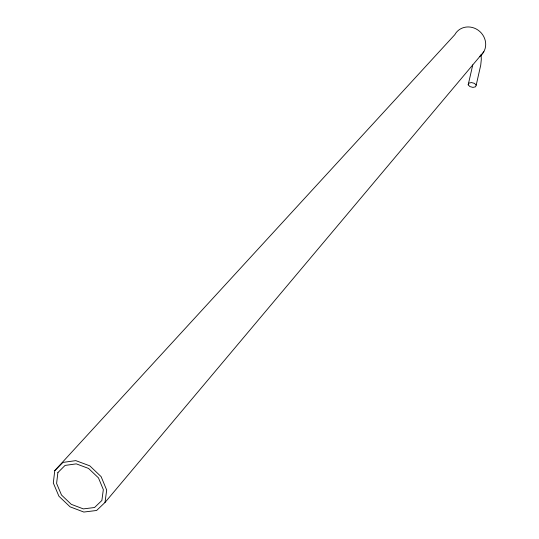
<?xml version="1.0" encoding="UTF-8"?>
<svg xmlns="http://www.w3.org/2000/svg" width="539" height="539" viewBox="0 0 539 539"><rect width="100%" height="100%" fill="white"/><g stroke="black" fill="none" stroke-linecap="round" stroke-linejoin="round"><path stroke-width="0.81" d="M479.447 56.615A16.884 15.658 41.7 0 0 479.75 31.451A16.884 15.658 41.7 0 0 454.795 34.705L54.762 470.628L53.314 482.998L58.919 496.224L70.07 506.828L83.828 512.05L96.609 510.48L105.004 502.469L483.82 51.751M105.004 502.469L106.688 490.079L101.123 476.644L89.791 465.837L75.79 460.629L62.969 462.408L54.762 470.628M472.764 64.889L468.189 84.832L469.914 86.584L472.972 87.392L475.573 86.792L476.206 85.128L480.734 65.152L481.307 59.465L481.098 54.5M468.189 84.832L468.802 83.161L471.416 82.555L474.482 83.37L476.206 85.128M57.875 472.595L56.595 483.436L61.5 495.024L71.269 504.329L83.336 508.897L94.534 507.516L101.871 500.482L103.333 489.634L98.462 477.877L88.544 468.425L76.295 463.863L65.071 465.413L57.875 472.595"/></g></svg>
